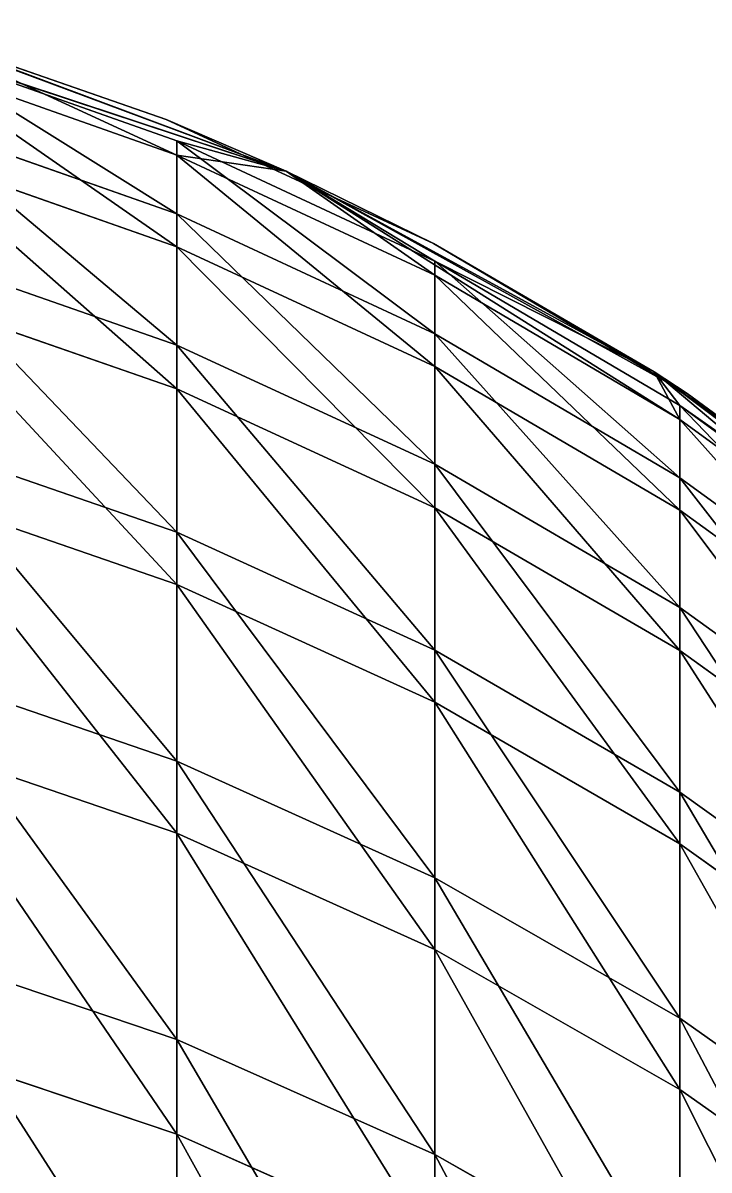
# Model space of a CAD drawing. Extents: x 207 to 387, y 94 to 160.
# Drawn here: x 250.6901 to 250.7427, y 159.593 to 159.6809 of the extents above; entities that cross this region are included whole.
import ezdxf

# ---------------------------------------------------------------- set-up
doc = ezdxf.new("R2010")
doc.units = 0
doc.header["$LTSCALE"] = 2.54
doc.layers.get('0').update_dxf_attribs({"color": 13, "linetype": 'CONTINUOUS'})

# ---------------------------------------------------------------- blocks, each defined once
blk = doc.blocks.new('SP_05_ALTFIELD_CREDENZA_DW')
at = {"color": 0}
for p, q in [((135.972155, 0.120644, 79.865509), (135.972155, 0.095691, 79.788941)), ((135.972155, 0.120644, 79.865509), (135.972155, 0.095691, 79.788941)), ((135.991917, 0.094125, 76.559791), (135.991917, 0.121145, 76.481047)), ((135.991917, 0.094125, 76.559791), (135.991917, 0.121145, 76.481047)), ((135.953376, 0.090699, 76.644918), (135.953376, 0.113482, 76.565899)), ((135.953376, 0.090699, 76.644918), (135.953376, 0.113482, 76.565899)), ((135.991917, 0.111958, 79.868575), (135.991917, 0.086864, 79.791584)), ((135.991917, 0.111958, 79.868575), (135.991917, 0.086864, 79.791584)), ((135.972155, 0.095691, 79.788941), (135.953376, 0.106306, 79.785765)), ((135.953376, 0.106306, 79.785765), (135.953376, 0.085233, 79.7086)), ((135.953376, 0.106306, 79.785765), (135.953376, 0.085233, 79.7086)), ((135.972155, 0.095691, 79.788941), (135.953376, 0.106306, 79.785765)), ((135.953376, 0.090699, 76.644918), (135.935763, 0.103127, 76.648169)), ((135.953376, 0.090699, 76.644918), (135.935763, 0.103127, 76.648169)), ((135.972155, 0.079977, 76.642116), (135.972155, 0.102911, 76.562565)), ((135.972155, 0.079977, 76.642116), (135.972155, 0.102911, 76.562565)), ((135.991917, 0.094125, 76.559791), (135.972155, 0.102911, 76.562565)), ((135.991917, 0.094125, 76.559791), (135.972155, 0.102911, 76.562565)), ((135.953376, 0.085233, 79.7086), (135.935763, 0.097706, 79.705513)), ((135.953376, 0.085233, 79.7086), (135.935763, 0.097706, 79.705513)), ((135.991917, 0.086864, 79.791584), (135.972155, 0.095691, 79.788941)), ((135.972155, 0.095691, 79.788941), (135.972155, 0.074474, 79.711257)), ((135.972155, 0.095691, 79.788941), (135.972155, 0.074474, 79.711257)), ((135.991917, 0.086864, 79.791584), (135.972155, 0.095691, 79.788941)), ((135.991917, 0.071064, 76.639785), (135.991917, 0.094125, 76.559791)), ((135.991917, 0.071064, 76.639785), (135.991917, 0.094125, 76.559791)), ((136.012475, 0.087207, 76.557608), (135.991917, 0.094125, 76.559791)), ((136.012475, 0.087207, 76.557608), (135.991917, 0.094125, 76.559791)), ((135.953376, 0.071881, 76.724977), (135.953376, 0.090699, 76.644918)), ((135.953376, 0.071881, 76.724977), (135.953376, 0.090699, 76.644918)), ((135.972155, 0.079977, 76.642116), (135.953376, 0.090699, 76.644918)), ((135.972155, 0.079977, 76.642116), (135.953376, 0.090699, 76.644918)), ((136.012475, 0.079912, 79.793665), (135.991917, 0.086864, 79.791584)), ((135.991917, 0.086864, 79.791584), (135.991917, 0.065533, 79.713468)), ((135.991917, 0.086864, 79.791584), (135.991917, 0.065533, 79.713468)), ((136.012475, 0.079912, 79.793665), (135.991917, 0.086864, 79.791584)), ((135.953376, 0.071881, 76.724977), (135.935763, 0.084454, 76.727604)), ((135.953376, 0.071881, 76.724977), (135.935763, 0.084454, 76.727604)), ((135.972155, 0.074474, 79.711257), (135.953376, 0.085233, 79.7086)), ((135.953376, 0.085233, 79.7086), (135.953376, 0.067923, 79.630501)), ((135.953376, 0.085233, 79.7086), (135.953376, 0.067923, 79.630501)), ((135.972155, 0.074474, 79.711257), (135.953376, 0.085233, 79.7086)), ((135.953376, 0.067923, 79.630501), (135.935763, 0.08053, 79.628025)), ((135.953376, 0.067923, 79.630501), (135.935763, 0.08053, 79.628025)), ((135.972155, 0.061032, 76.722712), (135.972155, 0.079977, 76.642116)), ((135.972155, 0.061032, 76.722712), (135.972155, 0.079977, 76.642116)), ((135.991917, 0.071064, 76.639785), (135.972155, 0.079977, 76.642116)), ((135.991917, 0.071064, 76.639785), (135.972155, 0.079977, 76.642116)), ((135.991917, 0.065533, 79.713468), (135.972155, 0.074474, 79.711257)), ((135.972155, 0.074474, 79.711257), (135.972155, 0.05705, 79.632636)), ((135.972155, 0.074474, 79.711257), (135.972155, 0.05705, 79.632636)), ((135.991917, 0.065533, 79.713468), (135.972155, 0.074474, 79.711257)), ((135.953376, 0.057074, 76.805871), (135.953376, 0.071881, 76.724977)), ((135.953376, 0.057074, 76.805871), (135.953376, 0.071881, 76.724977)), ((135.972155, 0.061032, 76.722712), (135.953376, 0.071881, 76.724977)), ((135.972155, 0.061032, 76.722712), (135.953376, 0.071881, 76.724977)), ((135.991917, 0.052013, 76.720827), (135.991917, 0.071064, 76.639785)), ((135.991917, 0.052013, 76.720827), (135.991917, 0.071064, 76.639785)), ((136.012475, 0.064043, 76.637949), (135.991917, 0.071064, 76.639785)), ((136.012475, 0.064043, 76.637949), (135.991917, 0.071064, 76.639785)), ((135.953376, 0.057074, 76.805871), (135.935763, 0.069763, 76.807869)), ((135.953376, 0.057074, 76.805871), (135.935763, 0.069763, 76.807869)), ((135.972155, 0.05705, 79.632636), (135.953376, 0.067923, 79.630501)), ((135.953376, 0.067923, 79.630501), (135.953376, 0.053764, 79.547163)), ((135.953376, 0.067923, 79.630501), (135.953376, 0.053764, 79.547163)), ((135.972155, 0.05705, 79.632636), (135.953376, 0.067923, 79.630501)), ((135.953376, 0.053764, 79.547163), (135.935763, 0.066481, 79.545333)), ((135.953376, 0.053764, 79.547163), (135.935763, 0.066481, 79.545333)), ((136.012475, 0.058488, 79.715209), (135.991917, 0.065533, 79.713468)), ((135.991917, 0.065533, 79.713468), (135.991917, 0.04801, 79.634411)), ((135.991917, 0.065533, 79.713468), (135.991917, 0.04801, 79.634411)), ((136.012475, 0.058488, 79.715209), (135.991917, 0.065533, 79.713468)), ((135.972155, 0.046125, 76.804148), (135.972155, 0.061032, 76.722712)), ((135.972155, 0.046125, 76.804148), (135.972155, 0.061032, 76.722712)), ((135.991917, 0.052013, 76.720827), (135.972155, 0.061032, 76.722712)), ((135.991917, 0.052013, 76.720827), (135.972155, 0.061032, 76.722712)), ((135.953376, 0.046314, 76.887403), (135.935763, 0.059089, 76.888766)), ((135.953376, 0.046314, 76.887403), (135.935763, 0.059089, 76.888766)), ((135.953376, 0.043825, 79.462461), (135.935763, 0.056621, 79.461294)), ((135.953376, 0.043825, 79.462461), (135.935763, 0.056621, 79.461294)), ((135.953376, 0.046314, 76.887403), (135.953376, 0.057074, 76.805871)), ((135.953376, 0.046314, 76.887403), (135.953376, 0.057074, 76.805871)), ((135.972155, 0.046125, 76.804148), (135.953376, 0.057074, 76.805871)), ((135.972155, 0.046125, 76.804148), (135.953376, 0.057074, 76.805871)), ((135.991917, 0.04801, 79.634411), (135.972155, 0.05705, 79.632636)), ((135.972155, 0.05705, 79.632636), (135.972155, 0.042795, 79.548735)), ((135.972155, 0.05705, 79.632636), (135.972155, 0.042795, 79.548735)), ((135.991917, 0.04801, 79.634411), (135.972155, 0.05705, 79.632636)), ((135.929645, 0.054956, 79.312502), (135.955346, 0.035719, 79.312502)), ((135.952819, 0.037367, 77.186503), (135.929645, 0.054956, 77.062501)), ((135.955346, 0.035719, 77.062501), (135.929645, 0.054956, 77.062501)), ((135.952819, 0.037367, 77.186503), (135.929645, 0.054956, 77.062501)), ((135.955346, 0.035719, 77.062501), (135.929645, 0.054956, 77.062501)), ((135.929645, 0.054956, 79.312502), (135.955346, 0.035719, 79.312502)), ((135.929645, 0.054956, 79.312502), (135.953376, 0.038301, 79.378069)), ((135.929645, 0.054956, 79.312502), (135.953376, 0.038301, 79.378069)), ((135.972155, 0.042795, 79.548735), (135.953376, 0.053764, 79.547163)), ((135.953376, 0.053764, 79.547163), (135.953376, 0.043825, 79.462461)), ((135.953376, 0.053764, 79.547163), (135.953376, 0.043825, 79.462461)), ((135.972155, 0.042795, 79.548735), (135.953376, 0.053764, 79.547163)), ((135.935763, 0.052199, 76.974769), (135.953376, 0.039369, 76.974079)), ((135.935763, 0.052199, 76.974769), (135.953376, 0.039369, 76.974079)), ((135.935763, 0.052199, 76.974769), (135.955346, 0.035719, 77.062501)), ((135.935763, 0.052199, 76.974769), (135.955346, 0.035719, 77.062501)), ((135.991917, 0.037024, 76.802716), (135.991917, 0.052013, 76.720827)), ((135.991917, 0.037024, 76.802716), (135.991917, 0.052013, 76.720827)), ((136.012475, 0.04491, 76.719344), (135.991917, 0.052013, 76.720827)), ((136.012475, 0.04491, 76.719344), (135.991917, 0.052013, 76.720827)), ((135.953376, 0.038301, 79.378069), (135.935763, 0.051138, 79.377558)), ((135.953376, 0.038301, 79.378069), (135.935763, 0.051138, 79.377558)), ((135.952819, 0.037367, 77.186503), (135.934637, 0.050757, 77.186503)), ((135.934637, 0.050757, 79.1885), (135.952819, 0.037367, 79.1885)), ((135.934637, 0.050757, 79.1885), (135.952819, 0.037367, 79.1885)), ((135.934637, 0.050757, 79.1885), (135.955346, 0.035719, 79.312502)), ((135.934637, 0.050757, 79.1885), (135.955346, 0.035719, 79.312502)), ((135.952819, 0.037367, 77.186503), (135.934637, 0.050757, 77.186503)), ((136.012475, 0.04089, 79.635809), (135.991917, 0.04801, 79.634411)), ((135.991917, 0.04801, 79.634411), (135.991917, 0.033677, 79.550047)), ((135.991917, 0.04801, 79.634411), (135.991917, 0.033677, 79.550047)), ((136.012475, 0.04089, 79.635809), (135.991917, 0.04801, 79.634411)), ((135.953376, 0.039369, 76.974079), (135.953376, 0.046314, 76.887403)), ((135.953376, 0.039369, 76.974079), (135.953376, 0.046314, 76.887403)), ((135.972155, 0.035294, 76.886229), (135.953376, 0.046314, 76.887403)), ((135.972155, 0.035294, 76.886229), (135.953376, 0.046314, 76.887403)), ((135.972155, 0.035294, 76.886229), (135.972155, 0.046125, 76.804148)), ((135.972155, 0.035294, 76.886229), (135.972155, 0.046125, 76.804148)), ((135.991917, 0.037024, 76.802716), (135.972155, 0.046125, 76.804148)), ((135.991917, 0.037024, 76.802716), (135.972155, 0.046125, 76.804148)), ((135.972155, 0.032791, 79.463471), (135.953376, 0.043825, 79.462461)), ((135.953376, 0.043825, 79.462461), (135.953376, 0.038301, 79.378069)), ((135.953376, 0.043825, 79.462461), (135.953376, 0.038301, 79.378069)), ((135.972155, 0.032791, 79.463471), (135.953376, 0.043825, 79.462461)), ((135.991917, 0.033677, 79.550047), (135.972155, 0.042795, 79.548735)), ((135.972155, 0.042795, 79.548735), (135.972155, 0.032791, 79.463471)), ((135.972155, 0.042795, 79.548735), (135.972155, 0.032791, 79.463471)), ((135.991917, 0.033677, 79.550047), (135.972155, 0.042795, 79.548735)), ((135.953376, 0.039369, 76.974079), (135.972155, 0.028304, 76.973485)), ((135.955346, 0.035719, 77.062501), (135.953376, 0.039369, 76.974079)), ((135.953376, 0.039369, 76.974079), (135.972155, 0.028304, 76.973485)), ((135.953376, 0.039369, 76.974079), (135.983526, 0.020335, 77.062501)), ((135.953376, 0.039369, 76.974079), (135.983526, 0.020335, 77.062501)), ((135.955346, 0.035719, 77.062501), (135.953376, 0.039369, 76.974079)), ((135.972155, 0.027229, 79.378509), (135.953376, 0.038301, 79.378069)), ((135.953376, 0.038301, 79.378069), (135.955346, 0.035719, 79.312502)), ((135.953376, 0.038301, 79.378069), (135.955346, 0.035719, 79.312502)), ((135.972155, 0.027229, 79.378509), (135.953376, 0.038301, 79.378069)), ((135.972245, 0.025869, 77.186503), (135.952819, 0.037367, 77.186503)), ((135.952819, 0.037367, 77.186503), (135.952819, 0.037367, 79.1885)), ((135.952819, 0.037367, 79.1885), (135.972245, 0.025869, 79.1885)), ((135.952819, 0.037367, 77.186503), (135.952819, 0.037367, 79.1885)), ((135.955346, 0.035719, 79.312502), (135.952819, 0.037367, 79.1885)), ((135.952819, 0.037367, 79.1885), (135.972245, 0.025869, 79.1885)), ((135.952819, 0.037367, 79.1885), (135.983526, 0.020335, 79.312502)), ((135.952819, 0.037367, 79.1885), (135.983526, 0.020335, 79.312502)), ((135.955346, 0.035719, 79.312502), (135.952819, 0.037367, 79.1885)), ((135.972245, 0.025869, 77.186503), (135.952819, 0.037367, 77.186503)), ((135.955346, 0.035719, 77.062501), (135.952819, 0.037367, 77.186503)), ((135.955346, 0.035719, 77.062501), (135.952819, 0.037367, 77.186503)), ((135.991917, 0.026134, 76.885251), (135.991917, 0.037024, 76.802716)), ((135.991917, 0.026134, 76.885251), (135.991917, 0.037024, 76.802716)), ((136.012475, 0.029859, 76.801586), (135.991917, 0.037024, 76.802716)), ((136.012475, 0.029859, 76.801586), (135.991917, 0.037024, 76.802716)), ((135.955346, 0.035719, 79.312502), (135.983526, 0.020335, 79.312502)), ((135.972245, 0.025869, 77.186503), (135.955346, 0.035719, 77.062501)), ((135.983526, 0.020335, 77.062501), (135.955346, 0.035719, 77.062501)), ((135.972245, 0.025869, 77.186503), (135.955346, 0.035719, 77.062501)), ((135.983526, 0.020335, 77.062501), (135.955346, 0.035719, 77.062501)), ((135.972155, 0.027229, 79.378509), (135.955346, 0.035719, 79.312502)), ((135.955346, 0.035719, 79.312502), (135.983526, 0.020335, 79.312502)), ((135.972155, 0.027229, 79.378509), (135.955346, 0.035719, 79.312502)), ((135.972155, 0.028304, 76.973485), (135.972155, 0.035294, 76.886229)), ((135.972155, 0.028304, 76.973485), (135.972155, 0.035294, 76.886229)), ((135.991917, 0.026134, 76.885251), (135.972155, 0.035294, 76.886229)), ((135.991917, 0.026134, 76.885251), (135.972155, 0.035294, 76.886229)), ((136.012475, 0.026494, 79.551076), (135.991917, 0.033677, 79.550047)), ((135.991917, 0.033677, 79.550047), (135.991917, 0.023617, 79.464305)), ((135.991917, 0.033677, 79.550047), (135.991917, 0.023617, 79.464305)), ((136.012475, 0.026494, 79.551076), (135.991917, 0.033677, 79.550047)), ((135.991917, 0.023617, 79.464305), (135.972155, 0.032791, 79.463471)), ((135.972155, 0.032791, 79.463471), (135.972155, 0.027229, 79.378509)), ((135.972155, 0.032791, 79.463471), (135.972155, 0.027229, 79.378509)), ((135.991917, 0.023617, 79.464305), (135.972155, 0.032791, 79.463471)), ((135.972155, 0.028304, 76.973485), (135.991917, 0.019106, 76.97299)), ((135.983526, 0.020335, 77.062501), (135.972155, 0.028304, 76.973485)), ((135.972155, 0.028304, 76.973485), (135.991917, 0.019106, 76.97299)), ((135.983526, 0.020335, 77.062501), (135.972155, 0.028304, 76.973485)), ((135.991917, 0.018024, 79.378873), (135.972155, 0.027229, 79.378509)), ((135.983526, 0.020335, 79.312502), (135.972155, 0.027229, 79.378509)), ((135.991917, 0.018024, 79.378873), (135.972155, 0.027229, 79.378509)), ((135.983526, 0.020335, 79.312502), (135.972155, 0.027229, 79.378509)), ((135.992727, 0.016373, 77.186503), (135.972245, 0.025869, 77.186503)), ((135.972245, 0.025869, 77.186503), (135.972245, 0.025869, 79.1885)), ((135.972245, 0.025869, 79.1885), (135.992727, 0.016373, 79.1885)), ((135.972245, 0.025869, 77.186503), (135.972245, 0.025869, 79.1885)), ((135.972245, 0.025869, 79.1885), (135.992727, 0.016373, 79.1885)), ((135.972245, 0.025869, 79.1885), (135.983526, 0.020335, 79.312502)), ((135.972245, 0.025869, 79.1885), (135.983526, 0.020335, 79.312502)), ((135.992727, 0.016373, 77.186503), (135.972245, 0.025869, 77.186503)), ((135.983526, 0.020335, 77.062501), (135.972245, 0.025869, 77.186503)), ((135.983526, 0.020335, 77.062501), (135.972245, 0.025869, 77.186503)), ((135.991917, 0.019106, 76.97299), (135.991917, 0.026134, 76.885251)), ((135.991917, 0.019106, 76.97299), (135.991917, 0.026134, 76.885251)), ((136.012475, 0.018917, 76.884482), (135.991917, 0.026134, 76.885251)), ((136.012475, 0.018917, 76.884482), (135.991917, 0.026134, 76.885251)), ((136.012475, 0.01639, 79.464964), (135.991917, 0.023617, 79.464305)), ((135.991917, 0.023617, 79.464305), (135.991917, 0.018024, 79.378873)), ((135.991917, 0.023617, 79.464305), (135.991917, 0.018024, 79.378873)), ((136.012475, 0.01639, 79.464964), (135.991917, 0.023617, 79.464305)), ((135.983526, 0.020335, 79.312502), (136.013601, 0.009115, 79.312502)), ((135.992727, 0.016373, 79.1885), (135.983526, 0.020335, 79.312502)), ((135.992727, 0.016373, 79.1885), (135.983526, 0.020335, 79.312502)), ((136.013601, 0.009115, 77.062501), (135.983526, 0.020335, 77.062501)), ((135.983526, 0.020335, 77.062501), (136.014061, 0.008981, 77.186503)), ((135.983526, 0.020335, 77.062501), (136.014061, 0.008981, 77.186503)), ((135.983526, 0.020335, 77.062501), (135.992727, 0.016373, 77.186503)), ((135.983526, 0.020335, 77.062501), (135.992727, 0.016373, 77.186503)), ((136.013601, 0.009115, 77.062501), (135.983526, 0.020335, 77.062501)), ((135.991917, 0.019106, 76.97299), (135.983526, 0.020335, 77.062501)), ((135.991917, 0.019106, 76.97299), (135.983526, 0.020335, 77.062501)), ((135.991917, 0.018024, 79.378873), (135.983526, 0.020335, 79.312502)), ((136.012475, 0.010773, 79.379161), (135.983526, 0.020335, 79.312502)), ((135.991917, 0.018024, 79.378873), (135.983526, 0.020335, 79.312502)), ((135.983526, 0.020335, 79.312502), (136.013601, 0.009115, 79.312502)), ((136.012475, 0.010773, 79.379161), (135.983526, 0.020335, 79.312502)), ((135.991917, 0.019106, 76.97299), (136.012475, 0.011858, 76.972602)), ((135.991917, 0.019106, 76.97299), (136.012475, 0.011858, 76.972602)), ((135.991917, 0.019106, 76.97299), (136.013601, 0.009115, 77.062501)), ((135.991917, 0.019106, 76.97299), (136.013601, 0.009115, 77.062501)), ((136.012475, 0.010773, 79.379161), (135.991917, 0.018024, 79.378873)), ((136.012475, 0.010773, 79.379161), (135.991917, 0.018024, 79.378873)), ((136.014061, 0.008981, 77.186503), (135.992727, 0.016373, 77.186503)), ((135.992727, 0.016373, 77.186503), (135.992727, 0.016373, 79.1885)), ((136.013601, 0.009115, 79.312502), (135.992727, 0.016373, 79.1885)), ((135.992727, 0.016373, 77.186503), (135.992727, 0.016373, 79.1885)), ((136.013601, 0.009115, 79.312502), (135.992727, 0.016373, 79.1885)), ((136.014061, 0.008981, 77.186503), (135.992727, 0.016373, 77.186503))]:
    blk.add_line(p, q, dxfattribs=at)
at = {"color": 18}
mesh = blk.add_polyface(dxfattribs=at)
corners = [(135.953376, 0.131094, 79.861821), (135.972155, 0.095691, 79.788941), (135.953376, 0.106306, 79.785765), (135.972155, 0.120644, 79.865509)]
mesh.append_faces([[corners[k] for k in face] for face in [(0, 1, 2), (1, 0, 3)]], dxfattribs={"vtx0": -1, "color": 18})
mesh = blk.add_polyface(dxfattribs=at)
corners = [(135.972155, 0.129783, 76.484253), (135.991917, 0.094125, 76.559791), (135.991917, 0.121145, 76.481047), (135.972155, 0.102911, 76.562565)]
mesh.append_faces([[corners[k] for k in face] for face in [(0, 1, 2), (1, 0, 3)]], dxfattribs={"vtx0": -1, "color": 18})
mesh = blk.add_polyface(dxfattribs=at)
corners = [(135.935763, 0.125732, 76.569765), (135.953376, 0.090699, 76.644918), (135.953376, 0.113482, 76.565899), (135.935763, 0.103127, 76.648169)]
mesh.append_faces([[corners[k] for k in face] for face in [(0, 1, 2), (1, 0, 3)]], dxfattribs={"vtx0": -1, "color": 18})
mesh = blk.add_polyface(dxfattribs=at)
corners = [(135.972155, 0.120644, 79.865509), (135.991917, 0.086864, 79.791584), (135.972155, 0.095691, 79.788941), (135.991917, 0.111958, 79.868575)]
mesh.append_faces([[corners[k] for k in face] for face in [(0, 1, 2), (1, 0, 3)]], dxfattribs={"vtx0": -1, "color": 18})
mesh = blk.add_polyface(dxfattribs=at)
corners = [(135.991917, 0.121145, 76.481047), (136.012475, 0.087207, 76.557608), (136.012475, 0.114344, 76.478523), (135.991917, 0.094125, 76.559791)]
mesh.append_faces([[corners[k] for k in face] for face in [(0, 1, 2), (1, 0, 3)]], dxfattribs={"vtx0": -1, "color": 18})
mesh = blk.add_polyface(dxfattribs=at)
corners = [(135.935763, 0.118615, 79.782081), (135.953376, 0.085233, 79.7086), (135.935763, 0.097706, 79.705513), (135.953376, 0.106306, 79.785765)]
mesh.append_faces([[corners[k] for k in face] for face in [(0, 1, 2), (1, 0, 3)]], dxfattribs={"vtx0": -1, "color": 18})
mesh = blk.add_polyface(dxfattribs=at)
corners = [(135.953376, 0.113482, 76.565899), (135.972155, 0.079977, 76.642116), (135.972155, 0.102911, 76.562565), (135.953376, 0.090699, 76.644918)]
mesh.append_faces([[corners[k] for k in face] for face in [(0, 1, 2), (1, 0, 3)]], dxfattribs={"vtx0": -1, "color": 18})
mesh = blk.add_polyface(dxfattribs=at)
corners = [(135.991917, 0.111958, 79.868575), (136.012475, 0.079912, 79.793665), (135.991917, 0.086864, 79.791584), (136.012475, 0.105115, 79.870988)]
mesh.append_faces([[corners[k] for k in face] for face in [(0, 1, 2), (1, 0, 3)]], dxfattribs={"vtx0": -1, "color": 18})
mesh = blk.add_polyface(dxfattribs=at)
corners = [(135.953376, 0.106306, 79.785765), (135.972155, 0.074474, 79.711257), (135.953376, 0.085233, 79.7086), (135.972155, 0.095691, 79.788941)]
mesh.append_faces([[corners[k] for k in face] for face in [(0, 1, 2), (1, 0, 3)]], dxfattribs={"vtx0": -1, "color": 18})
mesh = blk.add_polyface(dxfattribs=at)
corners = [(135.935763, 0.103127, 76.648169), (135.953376, 0.071881, 76.724977), (135.953376, 0.090699, 76.644918), (135.935763, 0.084454, 76.727604)]
mesh.append_faces([[corners[k] for k in face] for face in [(0, 1, 2), (1, 0, 3)]], dxfattribs={"vtx0": -1, "color": 18})
mesh = blk.add_polyface(dxfattribs=at)
corners = [(135.972155, 0.102911, 76.562565), (135.991917, 0.071064, 76.639785), (135.991917, 0.094125, 76.559791), (135.972155, 0.079977, 76.642116)]
mesh.append_faces([[corners[k] for k in face] for face in [(0, 1, 2), (1, 0, 3)]], dxfattribs={"vtx0": -1, "color": 18})
mesh = blk.add_polyface(dxfattribs=at)
corners = [(135.935763, 0.097706, 79.705513), (135.953376, 0.067923, 79.630501), (135.935763, 0.08053, 79.628025), (135.953376, 0.085233, 79.7086)]
mesh.append_faces([[corners[k] for k in face] for face in [(0, 1, 2), (1, 0, 3)]], dxfattribs={"vtx0": -1, "color": 18})
mesh = blk.add_polyface(dxfattribs=at)
corners = [(135.972155, 0.095691, 79.788941), (135.991917, 0.065533, 79.713468), (135.972155, 0.074474, 79.711257), (135.991917, 0.086864, 79.791584)]
mesh.append_faces([[corners[k] for k in face] for face in [(0, 1, 2), (1, 0, 3)]], dxfattribs={"vtx0": -1, "color": 18})
mesh = blk.add_polyface(dxfattribs=at)
corners = [(135.991917, 0.094125, 76.559791), (136.012475, 0.064043, 76.637949), (136.012475, 0.087207, 76.557608), (135.991917, 0.071064, 76.639785)]
mesh.append_faces([[corners[k] for k in face] for face in [(0, 1, 2), (1, 0, 3)]], dxfattribs={"vtx0": -1, "color": 18})
mesh = blk.add_polyface(dxfattribs=at)
corners = [(135.953376, 0.090699, 76.644918), (135.972155, 0.061032, 76.722712), (135.972155, 0.079977, 76.642116), (135.953376, 0.071881, 76.724977)]
mesh.append_faces([[corners[k] for k in face] for face in [(0, 1, 2), (1, 0, 3)]], dxfattribs={"vtx0": -1, "color": 18})
mesh = blk.add_polyface(dxfattribs=at)
corners = [(135.991917, 0.086864, 79.791584), (136.012475, 0.058488, 79.715209), (135.991917, 0.065533, 79.713468), (136.012475, 0.079912, 79.793665)]
mesh.append_faces([[corners[k] for k in face] for face in [(0, 1, 2), (1, 0, 3)]], dxfattribs={"vtx0": -1, "color": 18})
mesh = blk.add_polyface(dxfattribs=at)
corners = [(135.935763, 0.084454, 76.727604), (135.953376, 0.057074, 76.805871), (135.953376, 0.071881, 76.724977), (135.935763, 0.069763, 76.807869)]
mesh.append_faces([[corners[k] for k in face] for face in [(0, 1, 2), (1, 0, 3)]], dxfattribs={"vtx0": -1, "color": 18})
mesh = blk.add_polyface(dxfattribs=at)
corners = [(135.953376, 0.085233, 79.7086), (135.972155, 0.05705, 79.632636), (135.953376, 0.067923, 79.630501), (135.972155, 0.074474, 79.711257)]
mesh.append_faces([[corners[k] for k in face] for face in [(0, 1, 2), (1, 0, 3)]], dxfattribs={"vtx0": -1, "color": 18})
mesh = blk.add_polyface(dxfattribs=at)
corners = [(135.935763, 0.08053, 79.628025), (135.953376, 0.053764, 79.547163), (135.935763, 0.066481, 79.545333), (135.953376, 0.067923, 79.630501)]
mesh.append_faces([[corners[k] for k in face] for face in [(0, 1, 2), (1, 0, 3)]], dxfattribs={"vtx0": -1, "color": 18})
mesh = blk.add_polyface(dxfattribs=at)
corners = [(135.972155, 0.079977, 76.642116), (135.991917, 0.052013, 76.720827), (135.991917, 0.071064, 76.639785), (135.972155, 0.061032, 76.722712)]
mesh.append_faces([[corners[k] for k in face] for face in [(0, 1, 2), (1, 0, 3)]], dxfattribs={"vtx0": -1, "color": 18})
mesh = blk.add_polyface(dxfattribs=at)
corners = [(135.972155, 0.074474, 79.711257), (135.991917, 0.04801, 79.634411), (135.972155, 0.05705, 79.632636), (135.991917, 0.065533, 79.713468)]
mesh.append_faces([[corners[k] for k in face] for face in [(0, 1, 2), (1, 0, 3)]], dxfattribs={"vtx0": -1, "color": 18})
mesh = blk.add_polyface(dxfattribs=at)
corners = [(135.953376, 0.071881, 76.724977), (135.972155, 0.046125, 76.804148), (135.972155, 0.061032, 76.722712), (135.953376, 0.057074, 76.805871)]
mesh.append_faces([[corners[k] for k in face] for face in [(0, 1, 2), (1, 0, 3)]], dxfattribs={"vtx0": -1, "color": 18})
mesh = blk.add_polyface(dxfattribs=at)
corners = [(135.991917, 0.071064, 76.639785), (136.012475, 0.04491, 76.719344), (136.012475, 0.064043, 76.637949), (135.991917, 0.052013, 76.720827)]
mesh.append_faces([[corners[k] for k in face] for face in [(0, 1, 2), (1, 0, 3)]], dxfattribs={"vtx0": -1, "color": 18})
mesh = blk.add_polyface(dxfattribs=at)
corners = [(135.935763, 0.069763, 76.807869), (135.953376, 0.046314, 76.887403), (135.953376, 0.057074, 76.805871), (135.935763, 0.059089, 76.888766)]
mesh.append_faces([[corners[k] for k in face] for face in [(0, 1, 2), (1, 0, 3)]], dxfattribs={"vtx0": -1, "color": 18})
mesh = blk.add_polyface(dxfattribs=at)
corners = [(135.953376, 0.067923, 79.630501), (135.972155, 0.042795, 79.548735), (135.953376, 0.053764, 79.547163), (135.972155, 0.05705, 79.632636)]
mesh.append_faces([[corners[k] for k in face] for face in [(0, 1, 2), (1, 0, 3)]], dxfattribs={"vtx0": -1, "color": 18})
mesh = blk.add_polyface(dxfattribs=at)
corners = [(135.935763, 0.066481, 79.545333), (135.953376, 0.043825, 79.462461), (135.935763, 0.056621, 79.461294), (135.953376, 0.053764, 79.547163)]
mesh.append_faces([[corners[k] for k in face] for face in [(0, 1, 2), (1, 0, 3)]], dxfattribs={"vtx0": -1, "color": 18})
mesh = blk.add_polyface(dxfattribs=at)
corners = [(135.991917, 0.065533, 79.713468), (136.012475, 0.04089, 79.635809), (135.991917, 0.04801, 79.634411), (136.012475, 0.058488, 79.715209)]
mesh.append_faces([[corners[k] for k in face] for face in [(0, 1, 2), (1, 0, 3)]], dxfattribs={"vtx0": -1, "color": 18})
mesh = blk.add_polyface(dxfattribs=at)
corners = [(135.972155, 0.061032, 76.722712), (135.991917, 0.037024, 76.802716), (135.991917, 0.052013, 76.720827), (135.972155, 0.046125, 76.804148)]
mesh.append_faces([[corners[k] for k in face] for face in [(0, 1, 2), (1, 0, 3)]], dxfattribs={"vtx0": -1, "color": 18})
mesh = blk.add_polyface(dxfattribs=at)
corners = [(135.935763, 0.059089, 76.888766), (135.953376, 0.039369, 76.974079), (135.953376, 0.046314, 76.887403), (135.935763, 0.052199, 76.974769)]
mesh.append_faces([[corners[k] for k in face] for face in [(0, 1, 2), (1, 0, 3)]], dxfattribs={"vtx0": -1, "color": 18})
mesh = blk.add_polyface(dxfattribs=at)
corners = [(135.935763, 0.056621, 79.461294), (135.953376, 0.038301, 79.378069), (135.935763, 0.051138, 79.377558), (135.953376, 0.043825, 79.462461)]
mesh.append_faces([[corners[k] for k in face] for face in [(0, 1, 2), (1, 0, 3)]], dxfattribs={"vtx0": -1, "color": 18})
mesh = blk.add_polyface(dxfattribs=at)
corners = [(135.953376, 0.057074, 76.805871), (135.972155, 0.035294, 76.886229), (135.972155, 0.046125, 76.804148), (135.953376, 0.046314, 76.887403)]
mesh.append_faces([[corners[k] for k in face] for face in [(0, 1, 2), (1, 0, 3)]], dxfattribs={"vtx0": -1, "color": 18})
mesh = blk.add_polyface(dxfattribs=at)
corners = [(135.972155, 0.05705, 79.632636), (135.991917, 0.033677, 79.550047), (135.972155, 0.042795, 79.548735), (135.991917, 0.04801, 79.634411)]
mesh.append_faces([[corners[k] for k in face] for face in [(0, 1, 2), (1, 0, 3)]], dxfattribs={"vtx0": -1, "color": 18})
mesh = blk.add_polyface(dxfattribs=at)
corners = [(135.955346, 0.035719, 79.312502), (135.934637, 0.050757, 79.1885), (135.929645, 0.054956, 79.312502)]
mesh.append_faces([[corners[k] for k in face] for face in [(0, 1, 2)]], dxfattribs={"color": 18})
mesh = blk.add_polyface(dxfattribs=at)
corners = [(135.952819, 0.037367, 77.186503), (135.929645, 0.054956, 77.062501), (135.934637, 0.050757, 77.186503)]
mesh.append_faces([[corners[k] for k in face] for face in [(0, 1, 2)]], dxfattribs={"color": 18})
mesh = blk.add_polyface(dxfattribs=at)
corners = [(135.952819, 0.037367, 77.186503), (135.955346, 0.035719, 77.062501), (135.929645, 0.054956, 77.062501)]
mesh.append_faces([[corners[k] for k in face] for face in [(0, 1, 2)]], dxfattribs={"color": 18})
mesh = blk.add_polyface(dxfattribs=at)
corners = [(135.955346, 0.035719, 77.062501), (135.935763, 0.052199, 76.974769), (135.929645, 0.054956, 77.062501)]
mesh.append_faces([[corners[k] for k in face] for face in [(0, 1, 2)]], dxfattribs={"color": 18})
mesh = blk.add_polyface(dxfattribs=at)
corners = [(135.953376, 0.038301, 79.378069), (135.955346, 0.035719, 79.312502), (135.929645, 0.054956, 79.312502)]
mesh.append_faces([[corners[k] for k in face] for face in [(0, 1, 2)]], dxfattribs={"color": 18})
mesh = blk.add_polyface(dxfattribs=at)
corners = [(135.953376, 0.038301, 79.378069), (135.929645, 0.054956, 79.312502), (135.935763, 0.051138, 79.377558)]
mesh.append_faces([[corners[k] for k in face] for face in [(0, 1, 2)]], dxfattribs={"color": 18})
mesh = blk.add_polyface(dxfattribs=at)
corners = [(135.953376, 0.053764, 79.547163), (135.972155, 0.032791, 79.463471), (135.953376, 0.043825, 79.462461), (135.972155, 0.042795, 79.548735)]
mesh.append_faces([[corners[k] for k in face] for face in [(0, 1, 2), (1, 0, 3)]], dxfattribs={"vtx0": -1, "color": 18})
mesh = blk.add_polyface(dxfattribs=at)
corners = [(135.955346, 0.035719, 77.062501), (135.953376, 0.039369, 76.974079), (135.935763, 0.052199, 76.974769)]
mesh.append_faces([[corners[k] for k in face] for face in [(0, 1, 2)]], dxfattribs={"color": 18})
mesh = blk.add_polyface(dxfattribs=at)
corners = [(135.991917, 0.052013, 76.720827), (136.012475, 0.029859, 76.801586), (136.012475, 0.04491, 76.719344), (135.991917, 0.037024, 76.802716)]
mesh.append_faces([[corners[k] for k in face] for face in [(0, 1, 2), (1, 0, 3)]], dxfattribs={"vtx0": -1, "color": 18})
mesh = blk.add_polyface(dxfattribs=at)
corners = [(135.934637, 0.050757, 79.1885), (135.952819, 0.037367, 77.186503), (135.934637, 0.050757, 77.186503), (135.952819, 0.037367, 79.1885)]
mesh.append_faces([[corners[k] for k in face] for face in [(0, 1, 2), (1, 0, 3)]], dxfattribs={"vtx0": -1, "color": 18})
mesh = blk.add_polyface(dxfattribs=at)
corners = [(135.955346, 0.035719, 79.312502), (135.952819, 0.037367, 79.1885), (135.934637, 0.050757, 79.1885)]
mesh.append_faces([[corners[k] for k in face] for face in [(0, 1, 2)]], dxfattribs={"color": 18})
mesh = blk.add_polyface(dxfattribs=at)
corners = [(135.991917, 0.04801, 79.634411), (136.012475, 0.026494, 79.551076), (135.991917, 0.033677, 79.550047), (136.012475, 0.04089, 79.635809)]
mesh.append_faces([[corners[k] for k in face] for face in [(0, 1, 2), (1, 0, 3)]], dxfattribs={"vtx0": -1, "color": 18})
mesh = blk.add_polyface(dxfattribs=at)
corners = [(135.953376, 0.046314, 76.887403), (135.972155, 0.028304, 76.973485), (135.972155, 0.035294, 76.886229), (135.953376, 0.039369, 76.974079)]
mesh.append_faces([[corners[k] for k in face] for face in [(0, 1, 2), (1, 0, 3)]], dxfattribs={"vtx0": -1, "color": 18})
mesh = blk.add_polyface(dxfattribs=at)
corners = [(135.972155, 0.046125, 76.804148), (135.991917, 0.026134, 76.885251), (135.991917, 0.037024, 76.802716), (135.972155, 0.035294, 76.886229)]
mesh.append_faces([[corners[k] for k in face] for face in [(0, 1, 2), (1, 0, 3)]], dxfattribs={"vtx0": -1, "color": 18})
mesh = blk.add_polyface(dxfattribs=at)
corners = [(135.953376, 0.043825, 79.462461), (135.972155, 0.027229, 79.378509), (135.953376, 0.038301, 79.378069), (135.972155, 0.032791, 79.463471)]
mesh.append_faces([[corners[k] for k in face] for face in [(0, 1, 2), (1, 0, 3)]], dxfattribs={"vtx0": -1, "color": 18})
mesh = blk.add_polyface(dxfattribs=at)
corners = [(135.972155, 0.042795, 79.548735), (135.991917, 0.023617, 79.464305), (135.972155, 0.032791, 79.463471), (135.991917, 0.033677, 79.550047)]
mesh.append_faces([[corners[k] for k in face] for face in [(0, 1, 2), (1, 0, 3)]], dxfattribs={"vtx0": -1, "color": 18})
mesh = blk.add_polyface(dxfattribs=at)
corners = [(135.983526, 0.020335, 77.062501), (135.972155, 0.028304, 76.973485), (135.953376, 0.039369, 76.974079)]
mesh.append_faces([[corners[k] for k in face] for face in [(0, 1, 2)]], dxfattribs={"color": 18})
mesh = blk.add_polyface(dxfattribs=at)
corners = [(135.983526, 0.020335, 77.062501), (135.953376, 0.039369, 76.974079), (135.955346, 0.035719, 77.062501)]
mesh.append_faces([[corners[k] for k in face] for face in [(0, 1, 2)]], dxfattribs={"color": 18})
mesh = blk.add_polyface(dxfattribs=at)
corners = [(135.972155, 0.027229, 79.378509), (135.955346, 0.035719, 79.312502), (135.953376, 0.038301, 79.378069)]
mesh.append_faces([[corners[k] for k in face] for face in [(0, 1, 2)]], dxfattribs={"color": 18})
mesh = blk.add_polyface(dxfattribs=at)
corners = [(135.952819, 0.037367, 79.1885), (135.972245, 0.025869, 77.186503), (135.952819, 0.037367, 77.186503), (135.972245, 0.025869, 79.1885)]
mesh.append_faces([[corners[k] for k in face] for face in [(0, 1, 2), (1, 0, 3)]], dxfattribs={"vtx0": -1, "color": 18})
mesh = blk.add_polyface(dxfattribs=at)
corners = [(135.983526, 0.020335, 79.312502), (135.972245, 0.025869, 79.1885), (135.952819, 0.037367, 79.1885)]
mesh.append_faces([[corners[k] for k in face] for face in [(0, 1, 2)]], dxfattribs={"color": 18})
mesh = blk.add_polyface(dxfattribs=at)
corners = [(135.983526, 0.020335, 79.312502), (135.952819, 0.037367, 79.1885), (135.955346, 0.035719, 79.312502)]
mesh.append_faces([[corners[k] for k in face] for face in [(0, 1, 2)]], dxfattribs={"color": 18})
mesh = blk.add_polyface(dxfattribs=at)
corners = [(135.972245, 0.025869, 77.186503), (135.955346, 0.035719, 77.062501), (135.952819, 0.037367, 77.186503)]
mesh.append_faces([[corners[k] for k in face] for face in [(0, 1, 2)]], dxfattribs={"color": 18})
mesh = blk.add_polyface(dxfattribs=at)
corners = [(135.991917, 0.037024, 76.802716), (136.012475, 0.018917, 76.884482), (136.012475, 0.029859, 76.801586), (135.991917, 0.026134, 76.885251)]
mesh.append_faces([[corners[k] for k in face] for face in [(0, 1, 2), (1, 0, 3)]], dxfattribs={"vtx0": -1, "color": 18})
mesh = blk.add_polyface(dxfattribs=at)
corners = [(135.972245, 0.025869, 77.186503), (135.983526, 0.020335, 77.062501), (135.955346, 0.035719, 77.062501)]
mesh.append_faces([[corners[k] for k in face] for face in [(0, 1, 2)]], dxfattribs={"color": 18})
mesh = blk.add_polyface(dxfattribs=at)
corners = [(135.972155, 0.027229, 79.378509), (135.983526, 0.020335, 79.312502), (135.955346, 0.035719, 79.312502)]
mesh.append_faces([[corners[k] for k in face] for face in [(0, 1, 2)]], dxfattribs={"color": 18})
mesh = blk.add_polyface(dxfattribs=at)
corners = [(135.972155, 0.035294, 76.886229), (135.991917, 0.019106, 76.97299), (135.991917, 0.026134, 76.885251), (135.972155, 0.028304, 76.973485)]
mesh.append_faces([[corners[k] for k in face] for face in [(0, 1, 2), (1, 0, 3)]], dxfattribs={"vtx0": -1, "color": 18})
mesh = blk.add_polyface(dxfattribs=at)
corners = [(135.991917, 0.033677, 79.550047), (136.012475, 0.01639, 79.464964), (135.991917, 0.023617, 79.464305), (136.012475, 0.026494, 79.551076)]
mesh.append_faces([[corners[k] for k in face] for face in [(0, 1, 2), (1, 0, 3)]], dxfattribs={"vtx0": -1, "color": 18})
mesh = blk.add_polyface(dxfattribs=at)
corners = [(135.972155, 0.032791, 79.463471), (135.991917, 0.018024, 79.378873), (135.972155, 0.027229, 79.378509), (135.991917, 0.023617, 79.464305)]
mesh.append_faces([[corners[k] for k in face] for face in [(0, 1, 2), (1, 0, 3)]], dxfattribs={"vtx0": -1, "color": 18})
mesh = blk.add_polyface(dxfattribs=at)
corners = [(135.983526, 0.020335, 77.062501), (135.991917, 0.019106, 76.97299), (135.972155, 0.028304, 76.973485)]
mesh.append_faces([[corners[k] for k in face] for face in [(0, 1, 2)]], dxfattribs={"color": 18})
mesh = blk.add_polyface(dxfattribs=at)
corners = [(135.991917, 0.018024, 79.378873), (135.983526, 0.020335, 79.312502), (135.972155, 0.027229, 79.378509)]
mesh.append_faces([[corners[k] for k in face] for face in [(0, 1, 2)]], dxfattribs={"color": 18})
mesh = blk.add_polyface(dxfattribs=at)
corners = [(135.972245, 0.025869, 79.1885), (135.992727, 0.016373, 77.186503), (135.972245, 0.025869, 77.186503), (135.992727, 0.016373, 79.1885)]
mesh.append_faces([[corners[k] for k in face] for face in [(0, 1, 2), (1, 0, 3)]], dxfattribs={"vtx0": -1, "color": 18})
mesh = blk.add_polyface(dxfattribs=at)
corners = [(135.983526, 0.020335, 79.312502), (135.992727, 0.016373, 79.1885), (135.972245, 0.025869, 79.1885)]
mesh.append_faces([[corners[k] for k in face] for face in [(0, 1, 2)]], dxfattribs={"color": 18})
mesh = blk.add_polyface(dxfattribs=at)
corners = [(135.992727, 0.016373, 77.186503), (135.983526, 0.020335, 77.062501), (135.972245, 0.025869, 77.186503)]
mesh.append_faces([[corners[k] for k in face] for face in [(0, 1, 2)]], dxfattribs={"color": 18})
mesh = blk.add_polyface(dxfattribs=at)
corners = [(135.991917, 0.026134, 76.885251), (136.012475, 0.011858, 76.972602), (136.012475, 0.018917, 76.884482), (135.991917, 0.019106, 76.97299)]
mesh.append_faces([[corners[k] for k in face] for face in [(0, 1, 2), (1, 0, 3)]], dxfattribs={"vtx0": -1, "color": 18})
mesh = blk.add_polyface(dxfattribs=at)
corners = [(135.991917, 0.023617, 79.464305), (136.012475, 0.010773, 79.379161), (135.991917, 0.018024, 79.378873), (136.012475, 0.01639, 79.464964)]
mesh.append_faces([[corners[k] for k in face] for face in [(0, 1, 2), (1, 0, 3)]], dxfattribs={"vtx0": -1, "color": 18})
mesh = blk.add_polyface(dxfattribs=at)
corners = [(136.013601, 0.009115, 79.312502), (135.992727, 0.016373, 79.1885), (135.983526, 0.020335, 79.312502)]
mesh.append_faces([[corners[k] for k in face] for face in [(0, 1, 2)]], dxfattribs={"color": 18})
mesh = blk.add_polyface(dxfattribs=at)
corners = [(136.014061, 0.008981, 77.186503), (136.013601, 0.009115, 77.062501), (135.983526, 0.020335, 77.062501)]
mesh.append_faces([[corners[k] for k in face] for face in [(0, 1, 2)]], dxfattribs={"color": 18})
mesh = blk.add_polyface(dxfattribs=at)
corners = [(136.014061, 0.008981, 77.186503), (135.983526, 0.020335, 77.062501), (135.992727, 0.016373, 77.186503)]
mesh.append_faces([[corners[k] for k in face] for face in [(0, 1, 2)]], dxfattribs={"color": 18})
mesh = blk.add_polyface(dxfattribs=at)
corners = [(136.013601, 0.009115, 77.062501), (135.991917, 0.019106, 76.97299), (135.983526, 0.020335, 77.062501)]
mesh.append_faces([[corners[k] for k in face] for face in [(0, 1, 2)]], dxfattribs={"color": 18})
mesh = blk.add_polyface(dxfattribs=at)
corners = [(136.012475, 0.010773, 79.379161), (135.983526, 0.020335, 79.312502), (135.991917, 0.018024, 79.378873)]
mesh.append_faces([[corners[k] for k in face] for face in [(0, 1, 2)]], dxfattribs={"color": 18})
mesh = blk.add_polyface(dxfattribs=at)
corners = [(136.012475, 0.010773, 79.379161), (136.013601, 0.009115, 79.312502), (135.983526, 0.020335, 79.312502)]
mesh.append_faces([[corners[k] for k in face] for face in [(0, 1, 2)]], dxfattribs={"color": 18})
mesh = blk.add_polyface(dxfattribs=at)
corners = [(136.013601, 0.009115, 77.062501), (136.012475, 0.011858, 76.972602), (135.991917, 0.019106, 76.97299)]
mesh.append_faces([[corners[k] for k in face] for face in [(0, 1, 2)]], dxfattribs={"color": 18})
mesh = blk.add_polyface(dxfattribs=at)
corners = [(135.992727, 0.016373, 79.1885), (136.014061, 0.008981, 77.186503), (135.992727, 0.016373, 77.186503), (136.014061, 0.008981, 79.1885), (136.013601, 0.009115, 79.312502)]
mesh.append_faces([[corners[k] for k in face] for face in [(0, 1, 2), (3, 0, 4)]], dxfattribs={"vtx0": -1, "color": 18})
mesh.append_faces([[corners[k] for k in face] for face in [(1, 0, 3)]], dxfattribs={"vtx0": -1, "vtx1": -1, "color": 18})

msp = doc.modelspace()

# ---------------------------------------------------------------- block references
at = {"color": 23, "rotation": 180}
msp.add_blockref('SP_05_ALTFIELD_CREDENZA_DW', (386.693835, 159.689855), dxfattribs=at)

doc.saveas('drawing.dxf')
